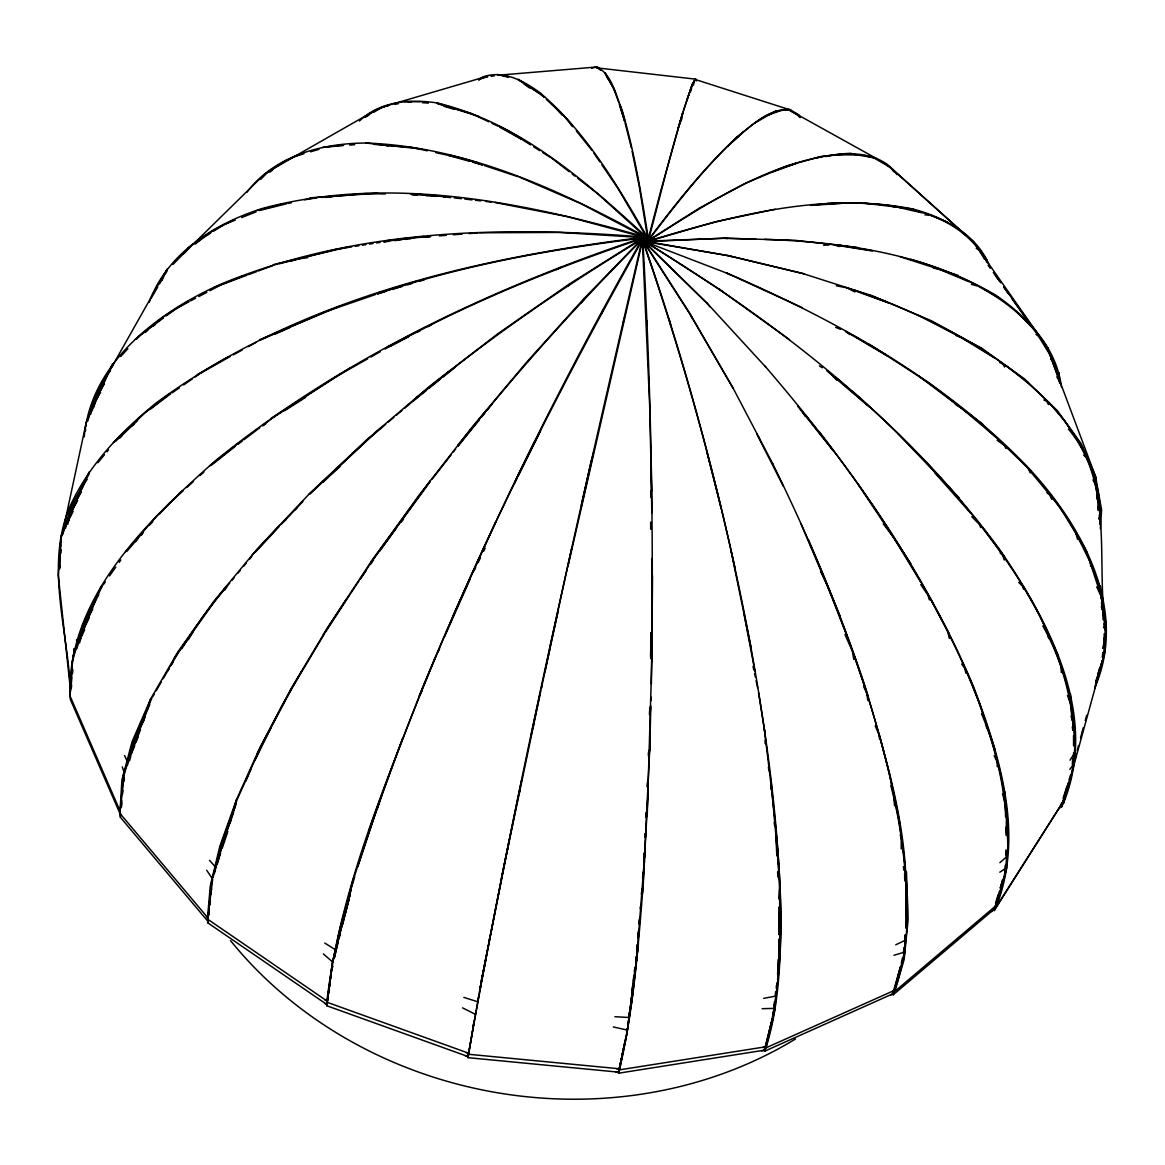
<?xml version="1.0" encoding="UTF-8"?>
<svg xmlns="http://www.w3.org/2000/svg" width="1165" height="1165" viewBox="0 0 1165 1165"><rect width="100%" height="100%" fill="white"/><g stroke="black" fill="none" stroke-linecap="round" stroke-linejoin="round"><path stroke-width="1.5" d="M1072.732 730.338L1072.732 721.324L1071.116 716.242M650.682 656.827L650.769 633.542M647.201 816.17L651.803 660.788L652.152 558.341M650.958 497.644L651.002 490.45M651.133 463.466L650.973 456.331M650.696 658.516L650.856 633.046M651.803 660.788C653.478 520.901 650.929 380.94 642.876 241.257L641.697 241.636C579.238 512.629 516.255 783.739 467.864 1057.66L618.542 1072.149L626.333 1036.675L632.668 994.808L638.376 943.475M650.798 657.555L650.958 632.857L650.987 657.832M651.905 659.608L652.458 575.656M901.186 848.892L901.259 838.188M776.837 855.969L775.832 834.664M650.653 656.303L650.944 632.901M651.366 683.782L652.065 620.552M773.123 1017.642L773.211 1011.948M649.764 707.199L649.619 714.305L649.691 710.796M776.225 992.784L776.152 995.988L763.687 998.376M905.788 905.336C909.166 830.776 885.939 758.109 865.42 687.292C839.907 610.504 808.161 536.002 772.555 463.379M649.648 715.223L649.793 708.16M1006.123 835.247L1006.429 821.616M209.511 860.352L215.569 867.08L218.904 858.212L219.035 853.1L227.466 831.475M648.672 751.498L648.585 755.037L648.701 751.978M649.721 750.362L650.842 705.961M641.201 908.613L641.347 904.608M641.755 892.652L641.871 889.041L641.434 894.414M778.045 959.742L777.769 978.44M778.89 934.563L778.788 916.506M778.817 947.582L779.108 938.888M779.283 933.675L778.773 907.186M751.032 647.886C767.386 739.236 779.997 831.577 780.943 924.515C780.215 965.989 778.482 1008.002 765.929 1047.859L764.575 1051.238L892.652 993.876L894.356 990.396C914.802 934.228 907.186 873.109 898.2 815.456C879.866 720.159 846.824 628.474 808.335 539.628M631.284 1004.012L636.731 958.242L644.871 852.576M645.454 836.878L645.585 833.397M646.211 816.985L646.357 813.374M647.376 786.637L647.507 783.128M646.386 812.223L646.182 817.641L646.633 812.471M647.361 786.928L647.58 781.511M648.526 756.769L648.73 751.585M650.143 739.964L643.255 884.395M59.357 567.442L60.609 544.754M59.575 568.039L60.012 557.205M60.172 553.593L60.653 541.594M60.988 553.2L61.133 549.676M70.934 687.51L72.274 664.822M71.181 688.034L71.662 677.244M71.822 673.632L72.361 661.676L73.977 655.968L73.701 648.803M349.762 896.307L349.937 892.244L354.699 876.895M72.652 673.05L72.812 669.54M84.215 436.846C90.783 362.927 157.086 312.934 219.937 284.551C353.068 229.126 501.037 225.69 642.847 236.961L642.629 242.582M85.424 431.254L85.555 428.283M645.075 837.329L645.25 833.834M646.08 816.374L646.24 812.893M648.031 794.399L642.527 893.38M777.798 982.678L780.128 937.869L779.429 885.633L776.968 843.475M905.802 915.632L905.817 898.186M642.774 877.959L643.036 872.585M645.104 837.446L645.293 833.63M121.291 807.622L121.713 800.471M122.136 793.307L124.145 775.133M207.399 920.729L120.417 817.32L120.621 813.913M121.029 807.083L122.398 784.191L124.116 777.71L123.781 781.307M641.973 888.662L641.653 893.977L642.163 888.56M642.949 872.716L642.629 878.031L642.934 872.789M778.846 898.943L779.545 889.477M1102.716 655.982L1102.935 652.589M1104.114 633.978L1104.886 651.788L1102.92 658.793M1062.262 803.617L1061.344 807.112L1063.412 803.311L1103.503 657.366L1105.731 622.692L1099.396 585.733L1084.076 546.851L1059.48 506.586L1025.506 465.505L982.226 424.264L929.961 383.591L869.308 344.272M1099.148 519.124L1099.469 514.406M1099.644 524.104C1103.75 481.96 1082.256 442.147 1056.247 410.517C1006.167 355.835 938.655 321.773 870.415 295.342M1100.328 528.648L1101.609 509.891L1095.624 476.631L1049.927 354.772L1038.656 336.394L1035.947 334.326M649.997 715.077L650.492 707.854M640.692 905.161L640.444 908.744L640.852 904.564M1071.669 773.939L1061.344 807.112L1068.13 782.938M1072.368 763.745L1072.732 758.371M1073.577 745.92L1073.562 735.494M644.085 242.203L644.973 236.524C558.719 189.516 465.738 146.513 365.927 143.033C321.919 143.193 274.707 155.717 246.936 192.254M779.079 933.835L779.458 928.476M776.443 988.444L776.822 983.042M778.832 954.426L780.943 924.515M637.109 953.014L636.032 960.834M637.357 949.519L637.736 944.276M638.245 937.286L638.624 932.058M59.706 568.811L59.983 565.243M85.962 426.055L86.254 422.429L112.466 364.062M637.299 948.543L637.59 943.97M638.143 937.985L638.711 930.952M639.294 923.918L639.702 917.816M763.934 725.751C776.356 831.621 793.86 941.99 765.682 1046.796L764.313 1050.189L618.469 1073.213L619.431 1069.863C633.76 1008.657 638.391 945.747 643.269 883.245M1004.245 877.362L994.226 910.564L1062.495 802.743C1091.488 735.596 1064.519 661.021 1031.68 600.616C985.051 520.435 920.947 452.238 852.008 390.828M1004.783 870.59L1005.206 865.406M1006.036 855.052L1006.312 851.6L1006.662 868.478L996.162 906.938L994.226 910.564L999.439 891.443M71.283 688.763L71.575 685.18M635.231 967.474L632.013 995.201L632.974 986.493M649.109 756.493L649.837 747.653M324.86 1003.575L327.365 1004.856L207.661 922.753L207.982 919.127M208.287 915.501L210.865 888.429M208.622 914.845L209.088 909.53M209.54 904.215L212.671 879.094L206.686 870.27M210.05 904.826L210.355 901.361M210.952 894.443L211.404 889.259M324.787 943.068L335.491 949.795L348.845 899.657L340.981 928.141M636.148 956.887L635.828 960.368L636.221 957.222M636.76 949.912L637.24 944.669M637.852 937.694L638.478 930.719M639.09 923.918L639.541 918.865M777.565 974.115L779.108 957.382L778.803 946.97M121.422 806.53L121.757 802.918M122.602 793.918L122.937 790.321M693.554 84.943L693.874 81.754L692.753 85.103M902.89 958.067L902.394 963.076L893.191 994.823L993.454 909.792L995.405 906.166C1023.875 833.79 998.682 754.556 972.542 685.442C933.908 593.946 879.531 510.139 819.141 431.603M903.414 952.708L903.953 947.32M904.666 940.126L905.19 934.738L904.841 952.635L893.191 994.823L900.37 966.819M905.846 928.185L905.817 908.904M642.862 878.031L643.531 871.333M644.201 864.634L644.551 861.299M625.736 1039.5L626.027 1036.573M629.916 1010.958L629.231 1017.526L614.872 1016.696M634.139 976.052L633.556 981.28L634.008 976.139M634.707 970.824L635.1 967.343L634.634 970.882M636.949 950.684L637.299 947.407M634.139 976.954L629.799 1011.628M634.736 971.625L635.129 968.071M635.915 960.965L636.308 957.412M208.477 915.559L209.088 910.156M209.7 904.768L210.312 899.365M210.909 893.963L211.52 888.56M631.095 1000.662L631.503 997.167M632.129 991.91L632.755 986.653M324.962 1000.021L327.467 1001.318L327.904 997.808M328.326 994.298L332.506 963.79M329.593 986.784L330.03 983.173M330.7 977.755L331.137 974.144M639.323 923.364L639.964 918.253M774.055 1005.133L774.463 1001.711M775.308 994.895L775.715 991.488M773.575 1012.458L772.715 1019.433L764.575 1051.238L771.114 1023.03M774.201 1007.332L774.827 1002.206M775.468 997.08L776.094 991.954L774.987 1008.89L765.929 1047.859L894.356 990.396L892.157 991.764M776.516 988.546L777.142 983.493M627.061 1028.841L626.595 1032.408L627.163 1028.986M628.649 1016.346L629.1 1012.778M632.056 989.58L632.522 986.012M633.192 980.653L633.658 977.086M634.328 971.741L634.794 968.173M635.697 961.023L636.148 957.455M630.469 1006.444L627.367 1030.646L619.431 1069.863L765.682 1046.796L763.046 1047.568M630.906 1002.992L638.362 944.611M328.69 991.357L326.681 1005.715L468.257 1056.64L468.767 1053.233L326.783 1002.177C339.452 893.074 382.863 790.525 422.065 688.865C485.674 535.143 559.113 385.513 641.172 240.806L642.483 240.674L641.711 244.097M329.433 985.983L329.928 982.401M330.438 978.804L331.18 973.43M628.954 1016.331L629.479 1012.866M630.949 1003.094L631.648 998.521L630.265 1007.681M625.954 1036.952L618.469 1073.213L621.353 1059.029M627.95 1023.773L628.488 1020.307M629.013 1016.827L629.537 1013.361M479.558 991.939L481.218 982.779M469.058 1051.5L474.17 1020.875M641.93 241.941L642.483 238.854L641.362 238.199C488.907 289.109 340.995 359.344 215.379 460.743C147.11 521.236 67.832 596.757 69.784 695.374L70.395 699.553L120.723 815.282M642.337 241.432L642.876 238.33L641.988 237.5C471.607 258.455 296.318 299.813 155.804 403.221C120.694 431.836 88.627 465.272 69.725 506.993C44.911 566.277 68.196 630.542 70.497 691.66M643.313 242.305L643.866 236.626C521.163 201.589 388.6 174.808 262.547 208.404C214.797 223.505 166.872 253.329 149.135 302.419M733.164 388.455L689.986 314.2L644.493 243.281L646.124 236.655C585.209 180.866 519.43 122.573 436.977 102.942C410.167 98.748 379.819 101.326 359.432 121.014M645.643 242.48L647.201 237.005C617.188 185.133 586.082 131.951 539.876 92.661C523.536 80.836 503.353 69.652 482.776 76.963L478.582 79.963L487.509 76.162L382.79 106.932L373.484 112.393M646.094 243.208L647.201 237.005M646.342 242.83L647.172 238.184L617.77 188.104L601.839 164.789M646.895 243.31L647.74 238.679L639.308 186.691L632.129 151.363M647.332 242.203L648.162 237.573C641.464 194.861 634.386 152.105 622.226 110.559C615.804 95.326 612.674 75.681 597.092 66.813L591.602 68.254M473.252 1025.477L473.543 1023.904M481.786 979.008L467.864 1057.66L468.374 1054.252L619.489 1068.786L616.649 1068.873M481.859 979.488L486.781 953.64M480.257 988.153L480.927 984.6M481.596 981.046L482.266 977.479M480.111 988.211L508.741 843.169M480.548 986.697L481.218 983.216M483.868 969.251L484.538 965.77M485.193 962.275L485.863 958.78L480.854 983.843M481.436 980.071L503.557 868.274L540.968 690.161M478.917 995.201L477.65 1001.74L463.859 997.4M507.372 849.926L508.027 846.606M488.79 942.645L489.839 937.461M622.066 1055.475L624.935 1041.292M501.401 878.279L521.556 780.565M518.978 794.719L519.736 791.166M621.557 1057.937L618.542 1072.149L615.702 1072.222M622.314 1054.398L623.828 1047.291M332.185 966.251L326.681 1005.715L332.302 962.508L353.199 878.963M334.006 957.703L339.437 932.248L351.116 889.914M332.054 969.12L332.739 965.901L331.122 971.508M334.544 957.382L340.107 931.33M530.701 737.212L540.036 693.583M532.915 728.023L533.657 724.557M61.803 536.25L86.254 422.429M550.026 648.133L541.346 688.399L542.118 684.904M544.914 671.87L558.443 609.907M549.56 649.24L571.564 548.948M592.635 456.462L593.407 452.937L581.16 507.256M568.069 565.928L642.483 240.674M581.437 504.605L591.383 460.248M623.159 323.171L624.367 317.856M213.078 877.376L220.797 845.382L236.859 800.486M214.535 873.226L220.112 850.173L233.655 812.34M217.695 863.178L221.015 849.474M64.395 527.541L65.691 522.371M334.355 957.586L338.258 941.99M339.132 938.524L340.428 933.325M342.597 924.661L349.966 895.215M772.424 1018.385L764.313 1050.189L761.692 1050.947M901.273 963.309L902.613 958.052M1072.339 765.128L1073.256 761.619M1067.999 785.778L1063.412 803.311C1099.367 715.601 1049.257 622.372 1000.444 550.594C906.865 423.026 779.968 324.045 645.716 242.364L645.643 243.398L707.359 303.716M1072.586 768.245L1073.97 762.988M1074.887 759.493L1076.256 754.236M1077.174 750.726L1078.557 745.469M1081.761 733.193L1083.144 727.936M338.316 936.485L351.058 888.953M338.185 940.344L348.874 899.7M127.32 765.667L132.533 746.081L145.334 716.65M129.548 760.803L130.902 755.706M140.455 729.843L127.597 762.128L124.582 755.546M1000.386 887.963L1002.745 879.269M1072.47 767.386L1073.897 762.187M1074.844 758.721L1076.256 753.507M1080.523 737.882L1081.936 732.683M1085.256 720.538L1086.668 715.325M1095.668 682.355L1097.081 677.142M1098.027 673.676L1099.454 668.462M353.432 879.604L340.238 927.427L332.855 962.174L323.331 953.902M222.093 846.474L226.578 830.485L231.442 819.577M74.429 654.395L82.686 625.212L102.2 586.301M1102.6 648.352L1104.522 641.522L1103.779 638.071M76.89 648.57L82.176 629.945L92.792 608.814M79.54 642.949L81.011 637.721L77.079 645.017L76.541 639.672M81.477 636.134L83.283 629.755L89.268 617.843M900.37 967.139L892.652 993.876L890.468 995.245M62.75 534.444L70.803 507.052L89.326 473.572M377.387 808.525L381.072 797.166M65.429 528.386L70.337 511.726L81.099 492.3M67.73 524.279L69.186 519.342L68.968 513.823L71.415 511.799L77.647 500.557M69.638 517.828L71.415 511.799M678.933 126.257L683.04 112.321M87.564 421.526L95.253 395.576L113.471 364.325M90.608 414.376L94.816 400.207L104.399 383.809M94.088 406.206L95.792 400.483L100.583 392.285M677.768 129.373L682.879 112.146L661.079 189.706L648.133 239.247L649.444 239.116C676.632 203.176 704.563 167.512 737.532 136.611C752.867 124.64 768.725 108.695 789.637 109.379L799.117 115.102L800.268 117.549M640.692 243.223L642.279 240.063L640.939 239.917L583.417 299.216L526.434 362.432L471.213 428.254L418.992 495.271L370.892 562.025L327.889 627.105L290.799 689.141L260.217 746.954L236.539 799.539L211.899 879.24L207.661 922.753M357.873 866.673L379.732 800.515M681.044 121.218L681.918 118.393M776.356 986.376L777.361 983.158M995.536 903.108L998.143 894.749M1000.211 888.065L1002.817 879.706M683.404 110.471L692.389 84.157L695.287 79.482L790.817 110.093L783.856 109.947M134.791 742.862L139.64 727.732L144.125 719.897M1098.202 673.923L1103.503 657.366M1095.814 682.209L1102.425 660.54L1094.692 687.991C1129.38 608.494 1080.712 523.333 1026.627 465.898C942.922 379.441 835.888 320.244 726.363 272.843L729.538 274.576M1061.504 803.209L1059.509 808.641M1063.121 798.185L1066.878 786.477M1069.033 779.778L1070.65 774.754M353.869 878.031C425.036 655.196 528.095 443.734 642.279 240.063M1102.177 657.031L1103.852 651.934L1102.41 654.73M218.685 854.163L236.145 804.01M218.904 858.212L220.578 853.202M222.238 848.193L227.816 831.504M690.51 91.817L691.631 88.467M84.55 627.251L89.545 613.067L92.385 608.989M686.593 100.874L692.738 83.429L695.592 78.769L696.35 80.938M368.868 830.485L402.624 738.115M236.539 799.539L219.894 846.081L210.268 886.026L207.414 919.025L327.467 1001.318M639.993 242.174L642.279 239.437L641.012 239.029L568.971 284.231L498.285 333.423L430.438 385.586L366.858 439.613L308.827 494.368L257.465 548.7L213.632 601.533L177.91 651.861L150.693 698.84L123.636 773.56L119.922 813.374L120.417 817.32M692.738 83.429C674.608 133.96 662.914 186.517 648.92 238.286L647.74 238.679M72.667 509.542L77.589 496.334L80.822 492.373M96.972 398.474L101.646 386.168L104.005 383.576M778.657 941.757L780.128 937.869L778.817 912.792M1099.017 518.876L1100.022 516.255M130.873 749.736L149.834 704.359M134.718 745.571L131.354 754.017L131.266 748.76L133.582 745.629M136.057 742.207L138.082 737.139M101.064 586.49L73.016 655.647L69.784 695.374L120.243 811.335M1073.606 743.853L1074.654 741.333M418.701 697.398L435.71 656.652M245.888 781.045L250.766 769.555M690.496 89.268L693.277 82.73M150.693 698.84L132.067 741.756L121.903 780.069L119.922 813.374L208.317 918.384L206.336 916.578M89.006 472.073L61.323 535.638L58.25 575.16L70.526 690.466M151.77 698.388L133.116 741.319L124.538 773.633L122.281 766.89M444.651 636.483L470.194 578.932M1061.592 804.826L1062.495 802.743L996.162 906.938C1024.705 834.606 999.555 755.371 973.416 686.287C923.394 568.316 848.222 462.956 765.07 366.189M162.139 280.212L167.032 269.159L111.782 367.033M237.456 798.811L252.208 766.089M252.732 764.924L261.164 746.226L291.774 688.413L324.176 634.255M80.414 633.236L98.559 594.456M81.754 636.105L84.681 629.653M453.258 615.28L495.576 522.342M438.098 651.905L439.598 648.687M122.776 782.589L124.276 779.385M232.665 812.223L234.951 807.462M188.322 639.716L192.822 632.449M474.14 570.806L475.728 567.559M478.087 562.68L480.461 557.802M483.621 551.293L485.193 548.045M419.997 695.039L422.371 690.161M255.106 760.061L270.994 727.644M515.076 481.422L535.085 440.588M68.575 514.639L86.691 479.296M514.318 483.956L516.692 479.121M518.279 475.903L540.604 430.846M69.987 517.726L73.177 511.275M601.504 313.443L603.121 310.24M93.127 402.77L110.005 370.179M256.679 754.818L281.697 706.354L301.546 671.157M1004.478 870.779L1005.832 868.231L999.818 872.192M167.876 670.807L169.318 668.113L163.144 678.758M141.679 534.866L143.353 531.924L126.97 551.263M152.644 696.874L154.392 693.845M156.139 690.83L161.396 681.773M170.207 666.598L179.017 651.395L214.753 601.067L229.738 583.039M151.45 297.716L157.741 286.954M159.547 283.867L162.241 279.265M165.517 273.673L167.09 270.964M325.079 632.741L349.951 594.558M65.284 525.808L69.186 519.342M224.758 590.16L227.408 585.835M146.397 710.752L148.261 707.781M1070.038 760.163L1073.941 754.075M89.996 413.342L92.749 409.061M171.24 665.128L173.163 662.142M181.827 648.687L190.492 635.231M323.317 634.736L346.704 598.635M350.956 593.043L358.966 580.913M173.847 658.895L202.987 616.533L226.316 586.243M366.247 570.457L360.014 579.427L371.941 561.312L430.089 481.786M370.412 564.486L373.528 560.015M379.761 551.045L395.678 529.012M103.248 584.815L105.331 581.859M109.51 575.961L115.772 567.107M120.81 559.986L119.281 562.36M370.892 562.025L430.249 480.825M107.078 451.787L108.593 449.734M432.302 478.946L451.175 454.772M453.389 451.918L455.617 449.078M457.845 446.224C514.93 373.543 577.112 304.953 642.279 239.437M96.578 597.514L98.69 594.805M1069.863 769.293L1073.183 765.056M401.284 522.007L403.527 519.197M135.46 541.74L137.718 538.944M141.096 534.72L143.353 531.924M457.903 445.336L486.475 410.065M108.214 373.339L110.457 370.601M457.845 446.268L479.339 419.822M481.611 417.041L485.004 412.861M487.261 410.08L491.79 404.503M97.86 462.753L104.486 454.714M115.422 441.477L137.528 420.638M232.053 580.243L234.383 577.447M237.864 573.253L240.194 570.457M243.674 566.263L246.004 563.467M249.485 559.273L251.8 556.477M255.252 552.312L278.974 526.755M694.355 80.793L695.723 79.162L596.247 67.788M581.233 302.813L584.699 298.677M125.602 551.759L156.736 516.066L181.784 491.135M993.803 907.972L995.405 906.166L894.895 991.342L904.157 959.436L908.132 919.447L906.457 871.609M991.866 911.613L993.454 909.792M149.251 525.415L152.79 521.512M159.882 513.707L169.318 503.295L182.934 490.989M252.062 555.21L279.906 524.964M120.665 356.534L127.859 348.743M136.844 339L140.455 335.083L163.42 318.016M84.55 482.194L86.953 479.631M281.362 524.235L302.885 501.489M83.283 629.755L80.822 632.333L80.953 635.93M119.82 438.084L122.325 435.492M260.64 179.439L267.892 171.998L294.483 156.503L376.178 109.845L389.518 104.704M172.93 264.47L191.948 245.072L210.792 233M294.541 510.314L297.119 507.765M322.923 482.266L340.18 466.379M191.045 246.281L183.356 253.839L186.036 251.655M194.905 242.509L264.164 174.546L285.818 160.537L303.235 153.11M310.05 493.931L368.111 439.205L385.659 424.322M113.384 442.511L144.431 413.4L169.493 393.77M308.827 494.368L380.518 428.006M730.63 143.499L743.095 132.198M727.95 146.062L743.314 132.096M186.866 487.436L193.419 481.524M199.958 475.611L203.89 472.058M211.739 464.966L235.257 446.37M145.348 332.476L147.984 330.103M283.765 521.702L286.43 519.313M150.503 409.075L170.629 393.872M999.905 862.653L1006.749 856.697L1005.919 849.926M388.367 422.036L393.77 417.449M396.464 415.162L401.867 410.575M404.561 408.289C478.626 344.869 559.185 289.386 642.483 238.854L639.643 241.053M195.429 244.009L202.128 238.548M414.201 399.391L449.137 371.213M412.658 401.415L426.492 390.304M429.259 388.076L440.326 379.193M443.093 376.965L455.544 366.96M135.373 339.204L164.556 316.094L188.133 301.327M209.54 466.029L239.728 442.19M269.829 172.216L272.45 170.148M567.544 286.197L570.399 283.983M238.126 444.2L242.422 440.923M243.864 439.831L259.795 427.701M262.606 425.56L272.45 418.075L336.001 376.644L367.674 358.82M166.289 315.875L176.337 308.405L189.167 301.648M262.853 425.851L265.766 423.827M284.682 410.663L305.696 397.309M187.463 248.305L213.37 230.291L234.296 219.646M172.071 392.882L179.294 387.901M183.633 384.916L192.298 378.931M195.196 376.936L199.521 373.95M200.744 373.106L230.35 356.432M95.792 400.483L93.506 402.027L93.666 407.634M131.048 426.434L133.975 424.453M365.024 117.286L376.178 109.845M213.69 231.136L223.797 224.656L235.17 220.141M271.168 418.22L349.718 368.286M647.172 238.184L648.162 237.573M364.907 117.417L368.839 115.117M197.351 374.533L227.728 357.102M754.425 123.213L776.283 110.704M370.834 357.043L380.343 351.699M385.091 349.019C466.947 303.41 554.176 268.168 642.876 238.33M233.35 354.801L242.218 349.966M248.349 346.631L256.096 342.394M190.769 300.803L195.574 298.269M198.793 296.58L206.802 292.357M210.006 290.668L221.044 284.857L246.98 275.202M386.867 347.345L425.589 327.103M389.853 346.544L408.857 336.67M416.779 332.549L419.953 330.889M427.875 326.783L431.05 325.122M151.945 326.55L155.032 324.962M556.302 269.654L561.195 267.251M275.348 334.006L289.837 327.613M895.739 944.8L905.394 940.199L905.132 935.626M260.742 339.86L325.283 311.812L375.45 294.527M259.489 339.743L339.335 306.351M214.404 287.464L243.106 275.901M241.621 217.593L256.14 211.826M259.358 210.545L286.488 203.802M248.582 274.62L256.577 271.634M258.164 271.037L272.712 265.62M768.813 114.854L779.778 110.923M772.555 171.925L797.224 163.071M776.589 170.177L796.612 163.027M377.344 293.216L417.114 281.1M385.557 291.468L377.14 294.017C463.291 264.877 553.302 248.771 643.444 237.937M392.285 289.43L402.391 286.386M407.444 284.857L412.497 283.328M419.225 281.304L424.278 279.775M290.26 261.368L298.721 258.834L307.72 257.654M893.977 955.285L904.2 952.213M294.483 156.503L303.905 153.751M310.604 151.799L318.962 149.353M257.625 210.37L283.11 203.817M279.556 263.698L335.724 249.427L351.714 246.893M273.192 264.673L349.194 246.689M288.148 203.438L291.468 202.695M304.444 199.812L316.254 197.904M382.79 106.932L388.528 105.724M395.051 104.355L398.445 103.641M775.191 209.234L715.368 221.758L649.604 240.893L648.337 240.485L699.684 207.909L745.92 183.123L786.593 166.013L821.485 156.343L850.435 153.736L873.502 157.697L890.788 167.745L973.634 242.189L986.901 259.911M482.994 77.706L487.713 76.919M491.062 76.366L494.426 75.812M497.775 75.244L596.13 67.06L600.601 69.361M355.267 246.325L358.82 245.771M362.373 245.203L365.927 244.65M369.48 244.082L373.033 243.514M376.586 242.961L380.14 242.393M325.661 197.453L332.535 196.477M815.019 157.916L821.922 157.027M825.373 156.591C849.751 151.173 881.57 152.032 897.035 174.663M322.603 147.445L343.704 144.853M385.586 240.893L423.798 236.495M389.11 241.228L383.693 241.839L404.473 238.548L430.613 236.539L425.21 237.15M394.527 240.616L401.736 239.801M405.347 239.393L410.764 238.781M864.299 155.513L876.4 158.484L789.098 109.991C768.114 109.335 752.168 125.281 736.761 137.281C703.689 168.197 675.642 203.875 648.337 239.859L649.677 240.005C711.218 201.166 776.21 156.911 851.265 153.256M321.686 197.424L365.577 193.55L385.266 193.958M327.409 146.892L342.991 145.64M349.762 145.086L354.699 144.693M439.38 235.869L446.37 235.33M453.374 234.791L462.126 234.121M469.131 233.597L477.883 232.913M309.875 197.846L377.693 193.215M810.592 205.389L841.261 203.438M813.942 204.807L840.329 203.191M755.808 239.131L723.64 238.184L647.74 241.592L729.275 255.907L804.025 273.804M893.322 207.195L896.904 207.05L921.835 212.758M823.626 245.233L828.927 245.072M762.114 1008.701L774.638 1008.366M479.631 232.782L559.986 232.432L644.129 237.675M827.223 203.409C883.667 201.239 957.164 206.161 986.93 262.329M839.004 154.77L857.469 154.945M404.255 101.588L420.201 101.806M411.915 194.511L427.191 194.832L450.709 197.482L443.676 196.972M764.735 239.378C844.29 242.043 926.699 253.955 996.075 295.4C1027.37 316.851 1056.626 347.709 1061.417 386.882M407.837 101.661L411.434 101.923M422.196 102.666L428.429 103.102M924.937 214.855L928.432 215.103M410.298 193.841L444.651 196.23M412.046 194.701L417.318 195.079M426.099 195.705L434.894 196.346M373.834 144.329L412.031 147.489L427.307 150.795M365.927 143.033L422.152 149.076M454.248 197.89L461.325 198.691M464.864 199.084L471.942 199.885M475.48 200.293L480.796 200.89M486.111 201.501L491.412 202.098M857.163 247.388L794.69 240.267L725.067 238.272L648.133 241.082C733.295 215.35 824.063 191.322 913.258 209.088C944.771 217.68 978.498 235.17 990.134 267.732M723.64 238.184L727.222 238.607M864.721 203.234L913.258 209.088M872.498 250.999L834.213 244.898L839.208 246.529M840.169 245.451L871.289 250.46M647.784 242.961L647.172 242L727.877 255.528L802.67 273.484L871.711 295.619L931.418 320.797L982.488 348.772L1024.516 378.902L1057.339 410.633L1080.974 443.384L1095.624 476.631L1096.585 490.8M497.222 74.531L507.532 76.38M933.311 268.11L938.684 269.086L968.61 281.581M836.324 285.833L846.897 287.755L888.502 302.987M494.95 202.492L567.908 216.734L644.9 237.558M443.981 106.248L454.015 109.292M435.797 152.63L463.219 158.556L482.776 165.022L472.742 162.212M613.329 1026.933L627.323 1030.108M465.956 1052.607L468.767 1053.233M465.461 1056.014L468.257 1056.64M384.61 145.217L388.091 146.106M499.494 74.968L508.712 77.429M449.239 154.901L477.825 162.794M971.392 284.333L976.59 285.775M447.666 155.193L469.408 161.28M437.443 103.729L471.505 113.631L488.761 121.801M900.21 256.751L958.198 275.435M436.977 102.942L479.165 116.617M727.877 255.528L731.285 256.635M647.172 242L650.594 243.121M484.451 165.576L518.032 176.672M910.622 259.3C972.673 277.387 1044.568 312.497 1059.582 381.552L1056.844 376.819M853.246 289.663L887.104 302.114M955.955 335.505L961.023 337.471L994.08 357.742M835.684 327.394L840.606 329.36M931.024 215.394L947.596 222.195M519.721 177.226L580.84 203.598L645.701 237.616M802.336 307.691L727.644 273.484L646.488 242.262L720.203 289.808L789.419 339.583M491.892 123.286L498.169 126.257M499.625 126.941L509.819 131.776L530.57 144.882M1043.855 399.988L1046.825 401.401L1048.442 404.561M523.842 83.851L529.536 87.972M999.672 362.519L1002.919 364.092L1004.609 366.99M462.607 1007.885L475.364 1014.307M918.704 315.438L982.488 348.772M846.897 287.755L854.862 291.949M499.45 126.184L520.842 138.096M499.712 127.116L521.337 139.261M979.634 286.736L999.716 298.284M887.614 356.141L845.542 331.326L849.853 334.588M851.877 334.646L886.128 354.903M789.098 109.991L798.607 115.699M955.271 404.313L961.445 408.1L995.332 436.759M518.527 80.065L540.036 93.535L543.866 97.103M533.643 146.819L539.788 150.707M542.861 152.644L550.55 157.508M976.226 248.305L979.183 250.184L1048.252 348.816L1003.939 287.187M819.403 365.883L822.374 367.805M826.815 370.718L869.177 406.862M518.338 79.235L544.914 97.365M1050.772 356.636L1050.786 359.577M997.167 440.268L1004.434 445.423L1005.977 448.496M1046.927 492.81L1049.723 494.79L1051.777 499.348M597.048 67.57L600.951 70.453M918.224 375.698L983.391 424.701M1006.254 365.81L1028.593 382.848M552.094 158.469L569.248 171.736M572.102 173.949L574.971 176.163M577.825 178.376L597.834 193.856L646.473 237.835M719.125 288.92L723.276 292.328M835.625 377.344L867.707 405.26M1000.138 552.909L1002.715 555.181L1004.23 560.03M1086.13 457.335L1083.596 455.093M973.634 242.189L890.788 167.745L893.773 171.721M886.55 164.396L894.997 171.939M934.65 472.597L970.765 513.343M546.414 99.491L563.889 115.83L572.86 126.694L570.544 124.174M1068.436 429.113C1109.939 478.131 1099.076 547.652 1103.299 606.863M644.915 242.305L706.587 302.652L765.886 367.208M1016.972 311.943L1031.68 326.389L1011.963 298.706M1007.812 447.972L1030.836 470.98M1018.734 582.369L1022.389 586.039L1023.584 589.272M797.69 406.177L833.732 451.423M971.843 516.794L979.372 524.352L980.682 527.57M897.88 433.438L959.407 498.154M829.786 372.64L837.067 380.358M557.554 109.131L570.806 123.403M556.622 109.044L562.418 115.35M1090.542 563.278L1090.571 566.205M1047.888 401.503L1064.417 420.434L1083.173 448.379M796.394 113.456L799.729 117.432M576.267 130.815L591.878 150.212M706.587 302.652L710.009 306.803M805.102 414.609L832.422 449.457M606.484 76.73L608.407 79.235M883.274 523.871L893.089 536.701L920.51 581.714M982.561 527.73L1004.434 556.855M995.493 275.45L1000.779 282.789M1050.801 495.125L1067.926 518.978L1087.44 553.025M988.109 265.169L990.192 268.081M993.294 272.464L999.526 281.202M1003.677 287.041L1008.861 294.323M920.758 584.626L927.879 594.936L929.35 599.888M961.693 663.992L964.62 668.229L965.974 673.268M593.873 153.125L599.844 161.877M1061.155 667.53L1061.286 672.423M1103.517 627.047L1105.148 629.464M858.168 484.363L910.797 563.598M800.209 408.711L805.19 416.24M1042.806 625.925C1062.859 661.108 1072.601 701.956 1074.742 742.265M773.094 464.5L732.668 387.304L689.549 313.021L644.143 242.102L643.415 242.917C680.331 349.252 710.679 457.816 734.969 567.719M756.682 433.686L783.273 486.227M979.183 250.184L984.542 259.169M605.101 73.526L613.46 87.987L618.833 102.666M1023.394 586.607L1039.675 615.557L1058.213 655.939M1092.93 479.893L1096.338 486.14M930.573 599.072L949.286 633.935M605.188 72.725L615.411 92.079M689.549 313.021L692.054 317.827M863.716 686.855L866.833 693.175L867.765 700.311M994.153 755.692L997.298 762.143M820.568 571.505L826.902 584.539L846.97 636.075M1096.731 586.927L1101.231 596.393L1105.25 630.323M981.527 713.679C998.798 754.804 1006.633 799.787 1007.754 844.29M845.004 634.532L852.329 651.133L853.829 659.448M875.206 725.97L878.832 734.212L879.662 739.338M1096.716 496.669L1097.983 499.61L1098.071 510.387M801.2 524.323L839.878 615.513M758.561 436.686L759.973 440.021M965.465 669.016L979.299 702.815L994.925 749.255M1067.475 695.563L1071.174 705.145M1101.274 606.761L1102.978 611.174L1103.066 619.605M1029.015 469.743L1030.21 472.903M1049.927 354.772L1059.582 381.552M854.251 655.91L867.852 695.592M730.79 549.807L751.308 649.065C725.387 510.882 689.432 374.606 643.444 241.738L642.454 242.364L649.662 405.595L651.599 491.135M1101.231 596.393L1089.537 560.715L1076.198 533.963L1077.508 539.249M706.529 450.826L721.164 508.304M900.21 834.781L901.419 838.713M619.984 104.471L624.586 119.427M624.513 121.087L619.416 104.297L624.6 121.16M890.774 785.399C902.86 831.533 907.477 879.633 906.676 927.267M1002.512 793.86L1005.41 804.098M625.023 122.776L631.415 147.824M669.191 319.283L670.559 324.496M879.429 735.159L889.23 773.079L899.977 824.704M743.663 611.829L754.92 671.331M905.729 922.316L906.661 926.19M947.844 631.852L949.329 638.405M753.027 666.424L753.799 669.962M754.556 673.501L755.328 677.04M756.085 680.578L757.614 687.656M768.347 767.4L769.075 770.764M1047.553 633.265L1048.631 638.507M707.636 454.263L708.349 457.758M1098.013 506.411L1098.595 509.615M1103.925 623.799L1104.537 627.367M904.506 873.765L906.326 884.41M758.575 692.84L765.376 735.858M985.954 723.115L986.697 728.3M1072.339 726.887L1072.834 730.324M903.37 866.673L903.865 870.27M774.215 822.33L774.681 825.854M770.822 778.555L779.37 874.653M1005.905 827.223L1006.706 835.596M777.594 978.76L777.856 981.542M893.803 795.608L894.545 805.787M1096.833 494.339L1097.197 499.654M1100.444 586.053L1101.289 598.664M1101.537 602.276L1102.017 609.484M902.54 957.688L902.773 961.3M1059.087 372.785L1059.64 383.3M1070.489 693.947L1071.829 719.955M1073.518 752.91L1074.159 765.114M770.91 785.982L771.07 789.375M997.08 761.692L997.284 766.73M1104.697 646.4L1104.886 651.788M904.608 875.658L904.797 880.9M777.638 871.828L777.812 877.056M765.07 740.125L765.157 743.576M1005.031 792.04L1005.555 816.738M646.939 320.943L647.041 326.287M642.876 241.257L642.949 244.767M651.148 459.869L651.774 512.935M650.653 522.037L650.711 529.274M651.002 697.049L651.002 700.616M648.075 782.836L648.075 786.331M795.549 1038.932A406.09 356.752 10.1 0 1 230.553 940.636M644.158 853.144L643.896 858.503L644.143 853.217"/></g></svg>
